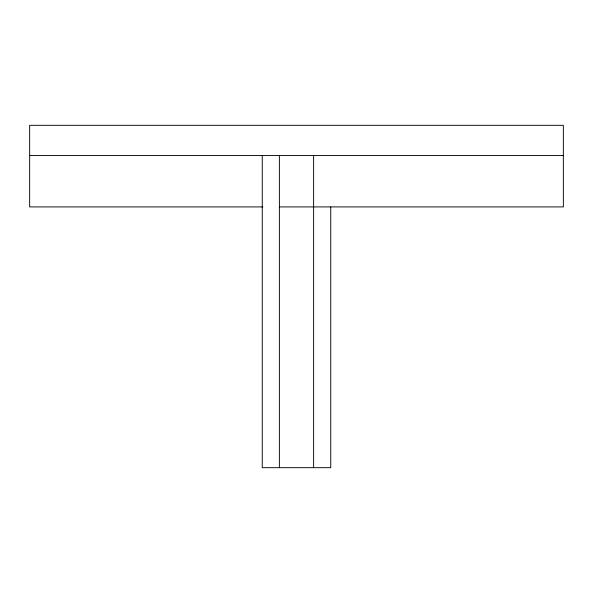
<?xml version="1.0" encoding="UTF-8"?>
<svg xmlns="http://www.w3.org/2000/svg" width="593" height="593" viewBox="0 0 593 593"><rect width="100%" height="100%" fill="white"/><g stroke="black" fill="none" stroke-linecap="round" stroke-linejoin="round"><path stroke-width="0.89" d="M29.65 155.559L563.35 155.559M262.855 206.913L29.65 206.913L29.65 125.316L563.35 125.316L563.35 206.913L279.385 206.913M330.738 206.913L330.738 467.684L262.262 467.684L262.262 155.559M313.615 155.559L313.615 467.684M279.385 155.559L279.385 467.684"/></g></svg>
